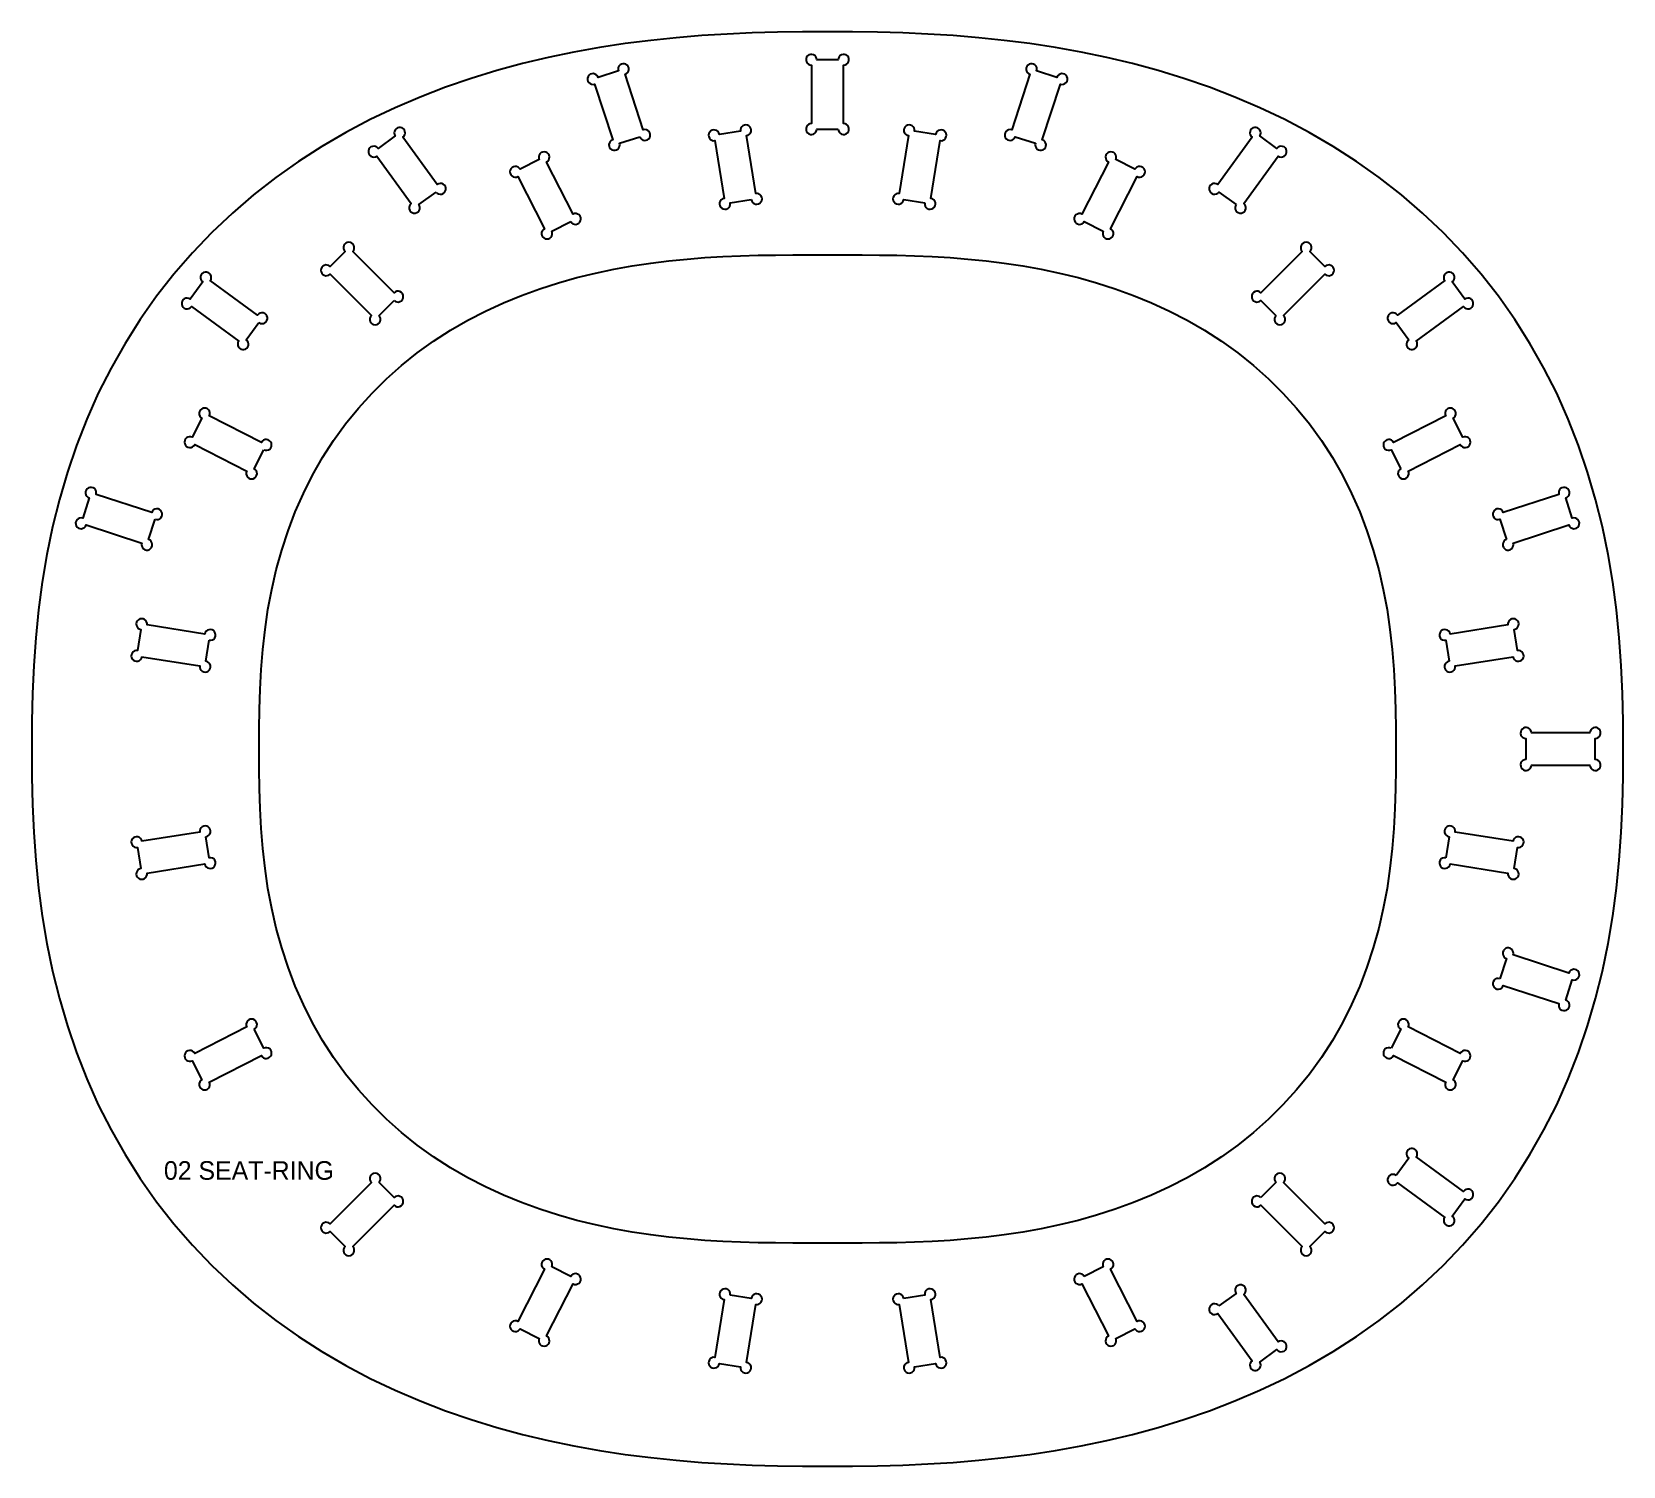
# Model space of a CAD drawing. Header units: millimetres. Extents: x 0 to 941, y 0 to 848.
import ezdxf
from ezdxf.enums import TextEntityAlignment as Align

# ---------------------------------------------------------------- set-up
doc = ezdxf.new("R2010")
doc.units = ezdxf.units.MM
doc.layers.add('CUT', color=1, linetype='Continuous')
doc.layers.add('ENGRAVE-LABEL', color=3, linetype='Continuous')

msp = doc.modelspace()

# ---------------------------------------------------------------- linework, layer by layer
at = {"layer": 'CUT'}
for points in [[(941.4, 424.2), (941.31, 440.63), (940.95, 457.08), (940.22, 473.55), (939.06, 490.02), (937.41, 506.49), (935.22, 522.94), (932.46, 539.33), (929.09, 555.64), (925.07, 571.83), (920.37, 587.87), (914.98, 603.7), (908.88, 619.29), (902.07, 634.59), (894.53, 649.55), (886.27, 664.13), (877.31, 678.28), (867.66, 691.95), (857.35, 705.11), (846.4, 717.73), (834.86, 729.77), (822.77, 741.21), (810.17, 752.02), (797.1, 762.2), (783.62, 771.73), (769.77, 780.62), (755.6, 788.86), (741.16, 796.46), (726.5, 803.44), (711.65, 809.81), (696.66, 815.58), (681.57, 820.79), (666.4, 825.44), (651.19, 829.58), (635.95, 833.22), (620.72, 836.39), (605.51, 839.11), (590.34, 841.42), (575.21, 843.35), (560.13, 844.91), (545.1, 846.14), (530.13, 847.07), (515.21, 847.73), (500.34, 848.14), (485.51, 848.35), (470.7, 848.4), (455.89, 848.35), (441.06, 848.14), (426.19, 847.73), (411.27, 847.07), (396.3, 846.14), (381.27, 844.91), (366.19, 843.35), (351.06, 841.42), (335.89, 839.11), (320.68, 836.39), (305.45, 833.22), (290.21, 829.58), (275, 825.44), (259.83, 820.79), (244.74, 815.58), (229.75, 809.81), (214.9, 803.44), (200.24, 796.46), (185.8, 788.86), (171.63, 780.62), (157.78, 771.73), (144.3, 762.2), (131.23, 752.02), (118.63, 741.21), (106.54, 729.77), (95, 717.73), (84.05, 705.11), (73.74, 691.95), (64.09, 678.28), (55.13, 664.13), (46.87, 649.55), (39.33, 634.59), (32.52, 619.29), (26.42, 603.7), (21.03, 587.87), (16.33, 571.83), (12.31, 555.64), (8.94, 539.33), (6.18, 522.94), (3.99, 506.49), (2.34, 490.02), (1.18, 473.55), (0.45, 457.08), (0.09, 440.63), (0, 424.2), (0.09, 407.77), (0.45, 391.32), (1.18, 374.85), (2.34, 358.38), (3.99, 341.91), (6.18, 325.46), (8.94, 309.07), (12.31, 292.76), (16.33, 276.57), (21.03, 260.53), (26.42, 244.7), (32.52, 229.11), (39.33, 213.81), (46.87, 198.85), (55.13, 184.27), (64.09, 170.12), (73.74, 156.45), (84.05, 143.29), (95, 130.67), (106.54, 118.63), (118.63, 107.19), (131.23, 96.38), (144.3, 86.2), (157.78, 76.67), (171.63, 67.78), (185.8, 59.54), (200.24, 51.94), (214.9, 44.96), (229.75, 38.59), (244.74, 32.82), (259.83, 27.61), (275, 22.96), (290.21, 18.82), (305.45, 15.18), (320.68, 12.01), (335.89, 9.29), (351.06, 6.98), (366.19, 5.05), (381.27, 3.49), (396.3, 2.26), (411.27, 1.33), (426.19, 0.67), (441.06, 0.26), (455.89, 0.05), (470.7, 0), (485.51, 0.05), (500.34, 0.26), (515.21, 0.67), (530.13, 1.33), (545.1, 2.26), (560.13, 3.49), (575.21, 5.05), (590.34, 6.98), (605.51, 9.29), (620.72, 12.01), (635.95, 15.18), (651.19, 18.82), (666.4, 22.96), (681.57, 27.61), (696.66, 32.82), (711.65, 38.59), (726.5, 44.96), (741.16, 51.94), (755.6, 59.54), (769.77, 67.78), (783.62, 76.67), (797.1, 86.2), (810.17, 96.38), (822.77, 107.19), (834.86, 118.63), (846.4, 130.67), (857.35, 143.29), (867.66, 156.45), (877.31, 170.12), (886.27, 184.27), (894.53, 198.85), (902.07, 213.81), (908.88, 229.11), (914.98, 244.7), (920.37, 260.53), (925.07, 276.57), (929.09, 292.76), (932.46, 309.07), (935.22, 325.46), (937.41, 341.91), (939.06, 358.38), (940.22, 374.85), (940.95, 391.32), (941.31, 407.77)], [(806.88, 412.46), (806.74, 400.7), (806.38, 388.92), (805.75, 377.11), (804.78, 365.29), (803.44, 353.47), (801.69, 341.68), (799.48, 329.92), (796.79, 318.25), (793.59, 306.68), (789.85, 295.25), (785.57, 284.01), (780.73, 272.99), (775.33, 262.23), (769.36, 251.77), (762.84, 241.65), (755.79, 231.9), (748.22, 222.57), (740.16, 213.68), (731.64, 205.25), (722.7, 197.3), (713.37, 189.86), (703.7, 182.92), (693.73, 176.5), (683.5, 170.59), (673.06, 165.19), (662.44, 160.29), (651.69, 155.88), (640.84, 151.93), (629.92, 148.42), (618.97, 145.35), (608.01, 142.67), (597.07, 140.37), (586.16, 138.42), (575.31, 136.78), (564.52, 135.44), (553.81, 134.37), (543.17, 133.54), (532.61, 132.91), (522.14, 132.48), (511.74, 132.19), (501.41, 132.04), (491.13, 131.98), (480.9, 131.98), (470.7, 132), (460.5, 131.98), (450.27, 131.98), (439.99, 132.04), (429.66, 132.19), (419.26, 132.48), (408.79, 132.91), (398.23, 133.54), (387.59, 134.37), (376.88, 135.44), (366.09, 136.78), (355.24, 138.42), (344.33, 140.37), (333.39, 142.67), (322.43, 145.35), (311.48, 148.42), (300.56, 151.93), (289.71, 155.88), (278.96, 160.29), (268.34, 165.19), (257.9, 170.59), (247.67, 176.5), (237.7, 182.92), (228.03, 189.86), (218.7, 197.3), (209.76, 205.25), (201.24, 213.68), (193.18, 222.57), (185.61, 231.9), (178.56, 241.65), (172.04, 251.77), (166.07, 262.23), (160.67, 272.99), (155.83, 284.01), (151.55, 295.25), (147.81, 306.68), (144.61, 318.25), (141.92, 329.92), (139.71, 341.68), (137.96, 353.47), (136.62, 365.29), (135.65, 377.11), (135.02, 388.92), (134.66, 400.7), (134.52, 412.46), (134.5, 424.2), (134.52, 435.94), (134.66, 447.7), (135.02, 459.48), (135.65, 471.29), (136.62, 483.11), (137.96, 494.93), (139.71, 506.72), (141.92, 518.48), (144.61, 530.15), (147.81, 541.72), (151.55, 553.15), (155.83, 564.39), (160.67, 575.41), (166.07, 586.17), (172.04, 596.63), (178.56, 606.75), (185.61, 616.5), (193.18, 625.83), (201.24, 634.72), (209.76, 643.15), (218.7, 651.1), (228.03, 658.54), (237.7, 665.48), (247.67, 671.9), (257.9, 677.81), (268.34, 683.21), (278.96, 688.11), (289.71, 692.52), (300.56, 696.47), (311.48, 699.98), (322.43, 703.05), (333.39, 705.73), (344.33, 708.03), (355.24, 709.98), (366.09, 711.62), (376.88, 712.96), (387.59, 714.03), (398.23, 714.86), (408.79, 715.49), (419.26, 715.92), (429.66, 716.21), (439.99, 716.36), (450.27, 716.42), (460.5, 716.42), (470.7, 716.4), (480.9, 716.42), (491.13, 716.42), (501.41, 716.36), (511.74, 716.21), (522.14, 715.92), (532.61, 715.49), (543.17, 714.86), (553.81, 714.03), (564.52, 712.96), (575.31, 711.62), (586.16, 709.98), (597.07, 708.03), (608.01, 705.73), (618.97, 703.05), (629.92, 699.98), (640.84, 696.47), (651.69, 692.52), (662.44, 688.11), (673.06, 683.21), (683.5, 677.81), (693.73, 671.9), (703.7, 665.48), (713.37, 658.54), (722.7, 651.1), (731.64, 643.15), (740.16, 634.72), (748.22, 625.83), (755.79, 616.5), (762.84, 606.75), (769.36, 596.63), (775.33, 586.17), (780.73, 575.41), (785.57, 564.39), (789.85, 553.15), (793.59, 541.72), (796.79, 530.15), (799.48, 518.48), (801.69, 506.72), (803.44, 494.93), (804.78, 483.11), (805.75, 471.29), (806.38, 459.48), (806.74, 447.7), (806.88, 435.94), (806.9, 424.2)]]:
    msp.add_lwpolyline(points, close=True, dxfattribs=at)
for points in [[(359.65, 786.37, 2.414214), (361.7, 790.41), (351.01, 823.31, 2.414214), (346.98, 825.37), (334.99, 821.47, 2.414214), (332.94, 817.44), (343.63, 784.53, 2.414214), (347.66, 782.48)], [(477, 790.9, 2.414214), (480.2, 794.1), (480.2, 828.7, 2.414214), (477, 831.9), (464.4, 831.9, 2.414214), (461.2, 828.7), (461.2, 794.1, 2.414214), (464.4, 790.9)], [(593.74, 782.48, 2.414214), (597.77, 784.53), (608.46, 817.44, 2.414214), (606.41, 821.47), (594.42, 825.37, 2.414214), (590.39, 823.31), (579.7, 790.41, 2.414214), (581.75, 786.37)], [(239.13, 753.65, 2.414214), (239.84, 758.12), (219.5, 786.11, 2.414214), (215.03, 786.82), (204.84, 779.41, 2.414214), (204.13, 774.94), (224.47, 746.95, 2.414214), (228.94, 746.24)], [(425.61, 749.17, 2.414214), (428.27, 752.83), (422.86, 787, 2.414214), (419.19, 789.66), (406.75, 787.69, 2.414214), (404.09, 784.03), (409.5, 749.86, 2.414214), (413.16, 747.2)], [(528.24, 747.2, 2.414214), (531.9, 749.86), (537.31, 784.03, 2.414214), (534.65, 787.69), (522.21, 789.66, 2.414214), (518.54, 787), (513.13, 752.83, 2.414214), (515.79, 749.17)], [(712.46, 746.24, 2.414214), (716.93, 746.95), (737.27, 774.94, 2.414214), (736.56, 779.41), (726.37, 786.82, 2.414214), (721.9, 786.11), (701.56, 758.12, 2.414214), (702.27, 753.65)], [(318.77, 736.26, 2.414214), (320.17, 740.56), (304.46, 771.39, 2.414214), (300.16, 772.79), (288.93, 767.07, 2.414214), (287.53, 762.76), (303.24, 731.93, 2.414214), (307.54, 730.54)], [(633.86, 730.54, 2.414214), (638.16, 731.93), (653.87, 762.76, 2.414214), (652.47, 767.07), (641.24, 772.79, 2.414214), (636.94, 771.39), (621.23, 740.56, 2.414214), (622.63, 736.26)], [(214.3, 689.51, 2.414214), (214.3, 694.04), (189.83, 718.5, 2.414214), (185.31, 718.5), (176.4, 709.59, 2.414214), (176.4, 705.07), (200.86, 680.6, 2.414214), (205.39, 680.6)], [(736.01, 680.6, 2.414214), (740.54, 680.6), (765, 705.07, 2.414214), (765, 709.59), (756.09, 718.5, 2.414214), (751.57, 718.5), (727.1, 694.04, 2.414214), (727.1, 689.51)], [(134.28, 676.41, 2.414214), (133.57, 680.88), (105.58, 701.22, 2.414214), (101.11, 700.51), (93.7, 690.32, 2.414214), (94.41, 685.85), (122.4, 665.51, 2.414214), (126.87, 666.22)], [(814.53, 666.22, 2.414214), (819, 665.51), (846.99, 685.85, 2.414214), (847.7, 690.32), (840.29, 700.51, 2.414214), (835.82, 701.22), (807.83, 680.88, 2.414214), (807.12, 676.41)], [(137.2, 601.2, 2.414214), (135.8, 605.5), (104.98, 621.21, 2.414214), (100.67, 619.81), (94.95, 608.58, 2.414214), (96.35, 604.28), (127.18, 588.57, 2.414214), (131.48, 589.97)], [(809.92, 589.97, 2.414214), (814.22, 588.57), (845.05, 604.28, 2.414214), (846.45, 608.58), (840.73, 619.81, 2.414214), (836.42, 621.21), (805.6, 605.5, 2.414214), (804.2, 601.2)], [(72.97, 560.06, 2.414214), (70.91, 564.09), (38, 574.78, 2.414214), (33.97, 572.73), (30.08, 560.74, 2.414214), (32.13, 556.71), (65.04, 546.02, 2.414214), (69.07, 548.07)], [(872.33, 548.07, 2.414214), (876.36, 546.02), (909.27, 556.71, 2.414214), (911.32, 560.74), (907.43, 572.73, 2.414214), (903.4, 574.78), (870.49, 564.09, 2.414214), (868.43, 560.06)], [(104.98, 488.5, 2.414214), (102.32, 492.16), (68.14, 497.58, 2.414214), (64.48, 494.92), (62.51, 482.47, 2.414214), (65.17, 478.81), (99.35, 473.4, 2.414214), (103.01, 476.06)], [(838.39, 476.06, 2.414214), (842.05, 473.4), (876.23, 478.81, 2.414214), (878.89, 482.47), (876.92, 494.92, 2.414214), (873.26, 497.58), (839.08, 492.16, 2.414214), (836.42, 488.5)], [(883.9, 417.9, 2.414214), (887.1, 414.7), (921.7, 414.7, 2.414214), (924.9, 417.9), (924.9, 430.5, 2.414214), (921.7, 433.7), (887.1, 433.7, 2.414214), (883.9, 430.5)], [(103.01, 372.34, 2.414214), (99.35, 375), (65.17, 369.59, 2.414214), (62.51, 365.93), (64.48, 353.48, 2.414214), (68.14, 350.82), (102.32, 356.24, 2.414214), (104.98, 359.9)], [(836.42, 359.9, 2.414214), (839.08, 356.24), (873.26, 350.82, 2.414214), (876.92, 353.48), (878.89, 365.93, 2.414214), (876.23, 369.59), (842.05, 375, 2.414214), (838.39, 372.34)], [(868.43, 288.34, 2.414214), (870.49, 284.31), (903.4, 273.62, 2.414214), (907.43, 275.67), (911.32, 287.66, 2.414214), (909.27, 291.69), (876.36, 302.38, 2.414214), (872.33, 300.33)], [(131.48, 258.43, 2.414214), (127.18, 259.83), (96.35, 244.12, 2.414214), (94.95, 239.82), (100.67, 228.59, 2.414214), (104.98, 227.19), (135.8, 242.9, 2.414214), (137.2, 247.2)], [(804.2, 247.2, 2.414214), (805.6, 242.9), (836.42, 227.19, 2.414214), (840.73, 228.59), (846.45, 239.82, 2.414214), (845.05, 244.12), (814.22, 259.83, 2.414214), (809.92, 258.43)], [(807.12, 171.99, 2.414214), (807.83, 167.52), (835.82, 147.18, 2.414214), (840.29, 147.89), (847.7, 158.08, 2.414214), (846.99, 162.55), (819, 182.89, 2.414214), (814.53, 182.18)], [(205.39, 167.8, 2.414214), (200.86, 167.8), (176.4, 143.33, 2.414214), (176.4, 138.81), (185.31, 129.9, 2.414214), (189.83, 129.9), (214.3, 154.36, 2.414214), (214.3, 158.89)], [(727.1, 158.89, 2.414214), (727.1, 154.36), (751.57, 129.9, 2.414214), (756.09, 129.9), (765, 138.81, 2.414214), (765, 143.33), (740.54, 167.8, 2.414214), (736.01, 167.8)], [(307.54, 117.86, 2.414214), (303.24, 116.47), (287.53, 85.64, 2.414214), (288.93, 81.33), (300.16, 75.61, 2.414214), (304.46, 77.01), (320.17, 107.84, 2.414214), (318.77, 112.14)], [(622.63, 112.14, 2.414214), (621.23, 107.84), (636.94, 77.01, 2.414214), (641.24, 75.61), (652.47, 81.33, 2.414214), (653.87, 85.64), (638.16, 116.47, 2.414214), (633.86, 117.86)], [(413.16, 101.2, 2.414214), (409.5, 98.54), (404.09, 64.37, 2.414214), (406.75, 60.71), (419.19, 58.74, 2.414214), (422.86, 61.4), (428.27, 95.57, 2.414214), (425.61, 99.23)], [(515.79, 99.23, 2.414214), (513.13, 95.57), (518.54, 61.4, 2.414214), (522.21, 58.74), (534.65, 60.71, 2.414214), (537.31, 64.37), (531.9, 98.54, 2.414214), (528.24, 101.2)], [(702.27, 94.75, 2.414214), (701.56, 90.28), (721.9, 62.29, 2.414214), (726.37, 61.58), (736.56, 68.99, 2.414214), (737.27, 73.46), (716.93, 101.45, 2.414214), (712.46, 102.16)]]:
    msp.add_lwpolyline(points, format="xyb", close=True, dxfattribs=at)

# ---------------------------------------------------------------- texts
at = {"layer": 'ENGRAVE-LABEL'}
msp.add_text('02 SEAT-RING', height=11, dxfattribs=at).set_placement((128.42, 174.9), align=Align.MIDDLE_CENTER)

doc.saveas('drawing.dxf')
